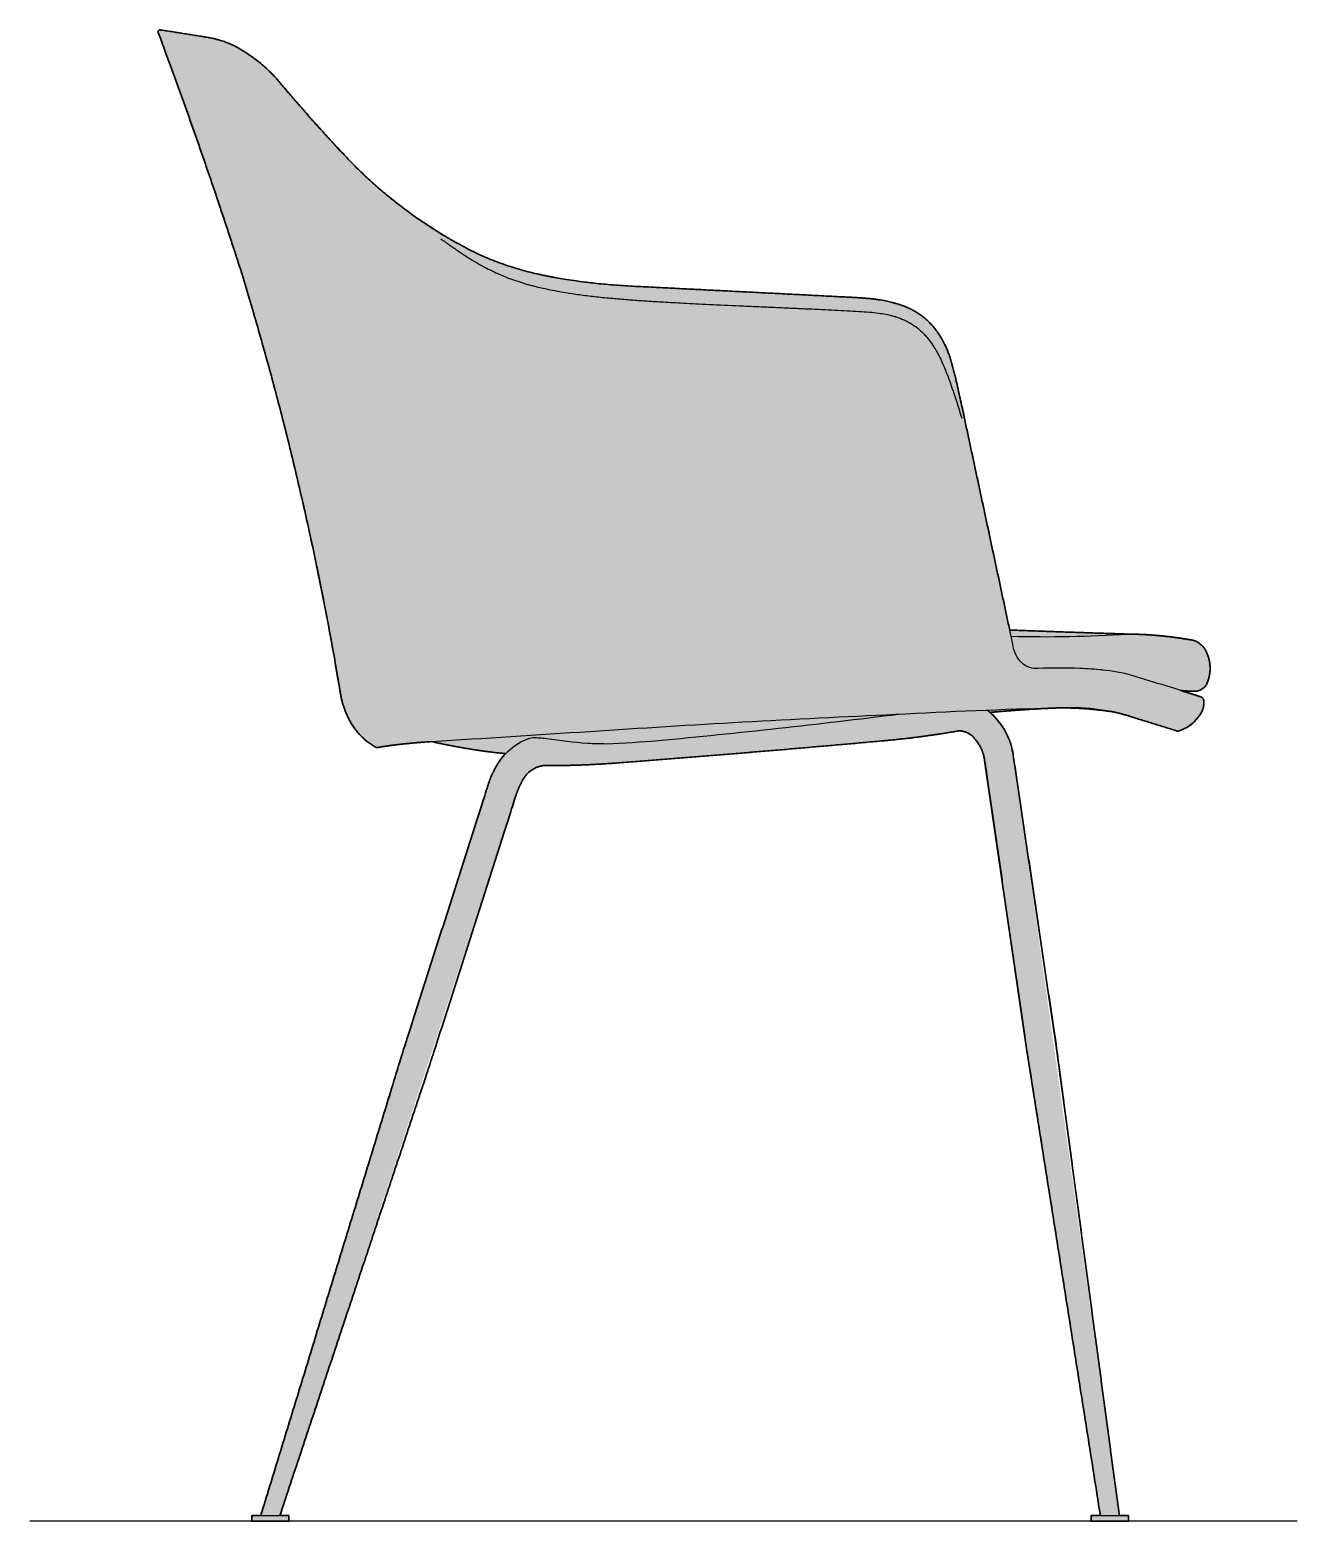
# Model space of a CAD drawing. Header units: millimetres. Extents: x 0 to 1562, y -959 to 803.
# Drawn here: x 880 to 1562, y 0 to 803 of the extents above; entities that cross this region are included whole.
import ezdxf

# ---------------------------------------------------------------- set-up
doc = ezdxf.new("R2010")
doc.units = ezdxf.units.MM
doc.layers.add('Blocks', color=7, linetype='Continuous')
doc.layers.add('Blocks$Fill', color=7, linetype='Continuous', true_color=0xffffff)
for name, color, linetype, lineweight, true_color in [('Blocks$Inner', 7, 'Continuous', 25, 0x007f00), ('Blocks$Outline', 7, 'Continuous', 35, 0xff3f3f), ('Groud', 7, 'Continuous', 25, 0x243775)]:
    doc.layers.add(name, color=color, linetype=linetype, lineweight=lineweight, true_color=true_color)

# ---------------------------------------------------------------- blocks, each defined once
blk = doc.blocks.new('Rely HW34 Dining Chair Side')
at = {"layer": 'Blocks$Fill'}
blk.add_hatch(color=256, dxfattribs=at).paths.add_polyline_path([(124.31, 3), (119.46, 3), (119.46, 0), (139.46, 0), (139.46, 3), (134.61, 3), (262.07, 391.77), (262.43, 392.7), (262.8, 393.62), (263.19, 394.53), (263.6, 395.44), (264.02, 396.34), (264.46, 397.23), (264.92, 398.12), (265.39, 398.99), (265.6, 399.36), (265.82, 399.72), (266.05, 400.07), (266.29, 400.42), (266.55, 400.77), (266.81, 401.11), (267.08, 401.44), (267.37, 401.77), (267.66, 402.09), (267.97, 402.4), (268.29, 402.71), (268.61, 403), (268.94, 403.29), (269.29, 403.57), (269.64, 403.83), (269.99, 404.09), (270.36, 404.34), (270.73, 404.57), (271.11, 404.8), (271.5, 405.01), (271.89, 405.21), (272.28, 405.4), (272.68, 405.58), (273.08, 405.74), (273.49, 405.89), (273.9, 406.03), (274.31, 406.16), (274.72, 406.28), (275.14, 406.38), (275.55, 406.47), (275.96, 406.55), (276.38, 406.62), (286.23, 406.67), (296.08, 406.92), (305.92, 407.37), (315.75, 408.02), (460.25, 420.05), (470.29, 421.06), (480.31, 422.28), (490.3, 423.7), (500.26, 425.33), (500.56, 425.32), (500.86, 425.31), (501.16, 425.29), (501.46, 425.26), (501.76, 425.22), (502.06, 425.17), (502.36, 425.11), (502.66, 425.04), (502.96, 424.97), (503.26, 424.89), (503.55, 424.79), (503.84, 424.69), (504.14, 424.58), (504.42, 424.46), (504.71, 424.34), (504.99, 424.2), (505.27, 424.06), (505.54, 423.91), (505.81, 423.75), (506.07, 423.58), (506.33, 423.41), (506.58, 423.22), (506.82, 423.04), (507.06, 422.84), (507.3, 422.64), (507.52, 422.44), (507.74, 422.23), (507.95, 422.01), (508.16, 421.79), (508.36, 421.56), (508.55, 421.33), (508.73, 421.1), (508.99, 420.79), (509.24, 420.48), (509.49, 420.16), (509.74, 419.84), (509.98, 419.52), (510.21, 419.19), (510.44, 418.85), (510.66, 418.51), (510.88, 418.17), (511.09, 417.82), (511.29, 417.47), (511.49, 417.11), (511.69, 416.75), (511.87, 416.39), (512.05, 416.02), (512.22, 415.65), (512.39, 415.28), (512.55, 414.9), (512.7, 414.52), (512.85, 414.14), (512.99, 413.76), (513.12, 413.37), (513.25, 412.99), (513.36, 412.6), (513.48, 412.21), (513.58, 411.82), (513.68, 411.42), (513.77, 411.03), (513.85, 410.63), (513.92, 410.24), (513.99, 409.84), (514.05, 409.45), (536.78, 253.19), (576.35, 3), (571.46, 3), (571.46, 0), (591.46, 0), (591.46, 3), (586.56, 3), (529.2, 413.89), (529.05, 414.64), (528.89, 415.4), (528.71, 416.15), (528.51, 416.9), (528.29, 417.64), (528.06, 418.39), (527.82, 419.13), (527.55, 419.87), (527.28, 420.6), (526.98, 421.33), (526.67, 422.06), (526.34, 422.78), (526, 423.49), (525.64, 424.19), (525.27, 424.89), (524.88, 425.58), (524.48, 426.27), (524.06, 426.94), (523.63, 427.6), (523.18, 428.26), (522.72, 428.9), (522.25, 429.54), (521.76, 430.16), (521.27, 430.77), (520.76, 431.37), (520.23, 431.96), (519.7, 432.54), (519.16, 433.1), (518.6, 433.65), (518.04, 434.19), (517.46, 434.71), (516.88, 435.23), (534.72, 436.67), (552.58, 437.65), (556.44, 437.68), (560.3, 437.62), (564.17, 437.48), (568.03, 437.25), (571.88, 436.94), (575.73, 436.55), (579.56, 436.08), (583.38, 435.52), (585.94, 434.92), (588.47, 434.26), (590.99, 433.54), (593.48, 432.76), (618, 425.14), (618.41, 425.26), (618.82, 425.38), (619.23, 425.52), (619.64, 425.66), (620.05, 425.81), (620.45, 425.97), (620.85, 426.14), (621.25, 426.32), (621.65, 426.51), (622.04, 426.71), (622.42, 426.92), (622.81, 427.13), (623.19, 427.35), (623.56, 427.58), (623.93, 427.82), (624.3, 428.07), (624.66, 428.33), (625.01, 428.59), (625.36, 428.86), (625.7, 429.14), (626.03, 429.42), (626.36, 429.72), (626.68, 430.01), (627, 430.32), (627.3, 430.63), (627.6, 430.95), (627.9, 431.27), (628.18, 431.6), (628.46, 431.93), (628.73, 432.27), (628.99, 432.61), (629.24, 432.96), (629.4, 433.15), (629.56, 433.35), (629.72, 433.55), (629.87, 433.75), (630.02, 433.96), (630.16, 434.17), (630.3, 434.39), (630.44, 434.61), (630.57, 434.83), (630.69, 435.06), (630.81, 435.29), (630.93, 435.52), (631.04, 435.76), (631.14, 436), (631.24, 436.24), (631.34, 436.48), (631.43, 436.72), (631.51, 436.97), (631.59, 437.22), (631.66, 437.47), (631.73, 437.72), (631.79, 437.97), (631.84, 438.23), (631.89, 438.48), (631.94, 438.73), (631.97, 438.99), (632.01, 439.24), (632.03, 439.5), (632.05, 439.75), (632.07, 440.01), (632.08, 440.26), (632.08, 440.51), (632.09, 440.57), (632.1, 440.63), (632.11, 440.69), (632.11, 440.75), (632.12, 440.81), (632.12, 440.87), (632.13, 440.93), (632.13, 440.99), (632.13, 441.06), (632.12, 441.12), (632.12, 441.18), (632.12, 441.25), (632.11, 441.31), (632.1, 441.37), (632.1, 441.44), (632.08, 441.5), (632.07, 441.56), (632.06, 441.63), (632.05, 441.69), (632.03, 441.76), (632.01, 441.82), (631.99, 441.88), (631.97, 441.95), (631.95, 442.01), (631.92, 442.07), (631.9, 442.13), (631.87, 442.19), (631.84, 442.25), (631.81, 442.31), (631.78, 442.37), (631.75, 442.43), (631.72, 442.49), (631.68, 442.55), (631.64, 442.6), (631.61, 442.66), (631.57, 442.71), (631.53, 442.77), (631.48, 442.82), (631.44, 442.87), (631.4, 442.92), (631.35, 442.97), (631.31, 443.02), (631.26, 443.06), (631.21, 443.11), (631.16, 443.15), (631.11, 443.2), (631.06, 443.24), (631.01, 443.28), (630.96, 443.32), (630.91, 443.35), (630.86, 443.39), (630.8, 443.42), (630.75, 443.46), (630.69, 443.49), (630.64, 443.52), (630.58, 443.55), (630.53, 443.58), (630.47, 443.6), (630.42, 443.63), (630.36, 443.65), (630.31, 443.67), (630.25, 443.7), (630.19, 443.72), (630.14, 443.73), (619.5, 447.09), (621.46, 446.9), (623.42, 446.75), (625.39, 446.65), (627.36, 446.6), (627.61, 446.62), (627.85, 446.64), (628.1, 446.67), (628.34, 446.71), (628.59, 446.76), (628.84, 446.82), (628.96, 446.85), (629.08, 446.88), (629.21, 446.92), (629.33, 446.96), (629.45, 447), (629.57, 447.04), (629.69, 447.09), (629.81, 447.13), (629.93, 447.18), (630.05, 447.24), (630.17, 447.29), (630.29, 447.35), (630.4, 447.41), (630.52, 447.47), (630.64, 447.53), (630.75, 447.6), (630.86, 447.66), (630.97, 447.73), (631.08, 447.8), (631.19, 447.88), (631.3, 447.95), (631.41, 448.03), (631.51, 448.11), (631.61, 448.19), (631.71, 448.27), (631.81, 448.35), (631.91, 448.44), (632.01, 448.53), (632.11, 448.62), (632.2, 448.71), (632.29, 448.8), (632.38, 448.89), (632.47, 448.99), (632.55, 449.09), (632.64, 449.18), (632.72, 449.28), (632.8, 449.38), (632.88, 449.48), (632.95, 449.59), (633.03, 449.69), (633.17, 449.9), (633.31, 450.11), (633.43, 450.33), (633.55, 450.54), (633.66, 450.76), (633.76, 450.99), (633.95, 451.45), (634.13, 451.92), (634.31, 452.39), (634.47, 452.87), (634.61, 453.36), (634.75, 453.85), (634.88, 454.35), (634.99, 454.85), (635.09, 455.35), (635.17, 455.86), (635.25, 456.37), (635.31, 456.89), (635.35, 457.41), (635.39, 457.92), (635.41, 458.44), (635.42, 458.96), (635.41, 459.48), (635.39, 460), (635.35, 460.52), (635.31, 461.04), (635.25, 461.55), (635.17, 462.07), (635.09, 462.58), (634.99, 463.08), (634.88, 463.58), (634.75, 464.08), (634.61, 464.57), (634.47, 465.06), (634.31, 465.54), (634.13, 466.01), (633.95, 466.48), (633.76, 466.94), (633.62, 467.31), (633.48, 467.67), (633.4, 467.85), (633.31, 468.03), (633.23, 468.21), (633.14, 468.38), (633.05, 468.56), (632.95, 468.74), (632.85, 468.91), (632.74, 469.08), (632.64, 469.26), (632.53, 469.43), (632.41, 469.6), (632.3, 469.77), (632.17, 469.93), (632.05, 470.1), (631.92, 470.26), (631.79, 470.42), (631.66, 470.58), (631.52, 470.73), (631.38, 470.89), (631.24, 471.04), (631.09, 471.19), (630.94, 471.33), (630.79, 471.48), (630.64, 471.62), (630.48, 471.76), (630.32, 471.89), (630.16, 472.03), (629.99, 472.15), (629.83, 472.28), (629.66, 472.4), (629.49, 472.52), (629.31, 472.64), (629.14, 472.75), (628.96, 472.87), (628.78, 472.97), (628.6, 473.08), (628.42, 473.17), (628.23, 473.27), (628.05, 473.36), (627.86, 473.45), (627.67, 473.54), (627.48, 473.62), (627.29, 473.7), (627.1, 473.77), (626.91, 473.84), (626.71, 473.91), (626.52, 473.97), (626.33, 474.03), (626.13, 474.09), (625.94, 474.14), (625.74, 474.19), (625.55, 474.24), (625.35, 474.28), (625.16, 474.32), (624.96, 474.35), (624.77, 474.38), (624.38, 474.43), (624, 474.47), (619.91, 475.13), (615.82, 475.71), (611.71, 476.21), (607.59, 476.62), (603.46, 476.95), (599.33, 477.19), (595.19, 477.35), (591.06, 477.42), (527.56, 479.61), (503.02, 594.26), (497.98, 616.83), (496.63, 622.13), (495.88, 624.74), (495.49, 626.01), (495.08, 627.24), (494.66, 628.42), (494.22, 629.55), (493.78, 630.62), (493.34, 631.63), (492.9, 632.57), (492.48, 633.44), (491.7, 634.96), (491, 636.23), (490.35, 637.32), (489.75, 638.27), (489.17, 639.15), (488.58, 640), (487.93, 640.88), (487.23, 641.8), (486.45, 642.75), (485.64, 643.7), (484.79, 644.61), (483.93, 645.5), (483.03, 646.35), (482.1, 647.18), (481.62, 647.58), (481.14, 647.98), (480.65, 648.36), (480.15, 648.74), (479.65, 649.1), (479.14, 649.46), (478.1, 650.15), (477.04, 650.81), (475.95, 651.43), (474.83, 652.02), (473.7, 652.58), (472.55, 653.11), (471.38, 653.61), (470.39, 654), (469.67, 654.27), (468.39, 654.71), (467.48, 655), (466.17, 655.39), (464.26, 655.91), (463.03, 656.21), (461.58, 656.53), (459.89, 656.88), (457.98, 657.22), (455.87, 657.54), (453.57, 657.81), (448.53, 658.26), (316.69, 665.13), (306.44, 666), (297.82, 666.98), (291.43, 667.86), (282.45, 669.34), (275.53, 670.72), (273.09, 671.26), (268.22, 672.45), (263.4, 673.78), (258.62, 675.24), (253.88, 676.85), (249.21, 678.6), (246.9, 679.53), (244.61, 680.5), (242.33, 681.51), (240.08, 682.56), (235.63, 684.8), (231.24, 687.18), (222.6, 692.13), (215.33, 696.68), (208.22, 701.48), (201.27, 706.54), (194.49, 711.83), (187.89, 717.35), (181.5, 723.09), (175.31, 729.04), (169.34, 735.19), (151.79, 754.41), (134.77, 774.1), (133.78, 775.26), (132.77, 776.4), (131.73, 777.51), (130.68, 778.62), (129.6, 779.7), (128.5, 780.76), (127.39, 781.8), (126.25, 782.82), (125.09, 783.82), (123.92, 784.8), (122.73, 785.75), (121.52, 786.68), (120.29, 787.59), (119.05, 788.48), (117.8, 789.34), (116.53, 790.17), (115.4, 790.94), (114.25, 791.68), (113.07, 792.38), (111.88, 793.06), (110.66, 793.7), (109.43, 794.31), (108.17, 794.89), (106.9, 795.43), (105.62, 795.93), (104.32, 796.4), (103.02, 796.83), (101.7, 797.22), (100.37, 797.58), (99.04, 797.9), (97.7, 798.18), (96.36, 798.42), (71.08, 802.41), (70.85, 802.45), (70.61, 802.49), (70.38, 802.52), (70.15, 802.54), (70.13, 802.55), (70.12, 802.55), (70.1, 802.55), (70.09, 802.55), (70.07, 802.55), (70.06, 802.56), (70.04, 802.56), (70.03, 802.56), (70.01, 802.56), (70, 802.56), (69.98, 802.56), (69.97, 802.56), (69.95, 802.56), (69.94, 802.56), (69.92, 802.56), (69.91, 802.55), (69.89, 802.55), (69.87, 802.55), (69.86, 802.55), (69.84, 802.55), (69.83, 802.54), (69.81, 802.54), (69.8, 802.54), (69.78, 802.53), (69.77, 802.53), (69.75, 802.53), (69.73, 802.52), (69.72, 802.52), (69.7, 802.51), (69.69, 802.51), (69.67, 802.5), (69.66, 802.49), (69.64, 802.49), (69.63, 802.48), (69.62, 802.47), (69.6, 802.47), (69.59, 802.46), (69.57, 802.45), (69.56, 802.44), (69.55, 802.44), (69.53, 802.43), (69.52, 802.42), (69.51, 802.41), (69.49, 802.4), (69.48, 802.39), (69.47, 802.38), (69.45, 802.37), (69.44, 802.36), (69.43, 802.35), (69.42, 802.34), (69.41, 802.33), (69.4, 802.32), (69.39, 802.31), (69.37, 802.3), (69.36, 802.29), (69.35, 802.27), (69.34, 802.26), (69.33, 802.25), (69.32, 802.24), (69.32, 802.23), (69.31, 802.22), (69.3, 802.2), (69.29, 802.19), (69.28, 802.18), (69.27, 802.16), (69.25, 802.13), (69.24, 802.11), (69.23, 802.09), (69.21, 802.06), (69.2, 802.04), (69.19, 802.02), (69.18, 801.99), (69.17, 801.96), (69.16, 801.94), (69.15, 801.91), (69.15, 801.89), (69.14, 801.86), (69.13, 801.83), (69.12, 801.81), (69.12, 801.78), (69.11, 801.75), (69.11, 801.73), (69.11, 801.7), (69.1, 801.67), (69.1, 801.64), (69.1, 801.62), (69.1, 801.59), (69.1, 801.56), (69.1, 801.54), (69.1, 801.51), (69.1, 801.48), (69.11, 801.46), (69.11, 801.43), (69.11, 801.4), (69.12, 801.38), (69.12, 801.35), (69.13, 801.31), (69.13, 801.28), (69.13, 801.24), (69.14, 801.2), (69.14, 801.16), (69.15, 801.13), (69.16, 801.09), (69.16, 801.05), (69.17, 801.02), (69.18, 800.98), (69.19, 800.95), (69.2, 800.91), (69.22, 800.87), (69.23, 800.84), (69.24, 800.81), (69.26, 800.77), (92.04, 737.6), (113.35, 673.91), (129.59, 617.83), (143.96, 561.2), (156.45, 504.12), (167.03, 446.7), (167.19, 445.63), (167.37, 444.57), (167.58, 443.51), (167.82, 442.45), (168.08, 441.39), (168.36, 440.34), (168.67, 439.3), (169, 438.27), (169.36, 437.24), (169.74, 436.22), (170.14, 435.21), (170.56, 434.21), (171.01, 433.23), (171.48, 432.25), (171.97, 431.29), (172.48, 430.34), (172.79, 429.79), (173.1, 429.25), (173.43, 428.72), (173.77, 428.19), (174.12, 427.66), (174.47, 427.14), (174.84, 426.63), (175.22, 426.12), (175.6, 425.61), (176, 425.12), (176.41, 424.63), (176.82, 424.15), (177.24, 423.67), (177.68, 423.2), (178.12, 422.74), (178.57, 422.29), (179.02, 421.85), (179.49, 421.41), (179.96, 420.99), (180.44, 420.57), (180.93, 420.16), (181.42, 419.76), (181.92, 419.37), (182.43, 418.99), (182.94, 418.62), (183.46, 418.26), (183.98, 417.91), (184.51, 417.56), (185.05, 417.23), (185.59, 416.91), (186.13, 416.6), (186.68, 416.3), (194.09, 417.42), (201.53, 418.33), (209, 419.03), (216.48, 419.52), (226.32, 417.45), (236.22, 415.68), (246.17, 414.21), (256.16, 413.04), (255.68, 412.52), (255.21, 412), (254.74, 411.47), (254.29, 410.93), (253.85, 410.37), (253.42, 409.81), (253, 409.24), (252.6, 408.66), (252.21, 408.08), (251.83, 407.48), (251.46, 406.88), (251.11, 406.27), (250.76, 405.66), (250.44, 405.04), (250.12, 404.41), (249.82, 403.78), (249.41, 402.98), (249.01, 402.17), (248.64, 401.35), (248.28, 400.53), (247.93, 399.69), (247.61, 398.85), (247.31, 398), (247.03, 397.14), (200.82, 252.57)], flags=0)
at = {"layer": 'Blocks$Inner'}
for p, q in [((529.18, 472.03), (503.02, 594.26)), ((593.48, 432.76), (618, 425.14))]:
    blk.add_line(p, q, dxfattribs=at)
for points in [[(576.35, 3), (536.78, 253.19), (514.05, 409.45)], [(586.56, 3), (552.62, 255.61), (529.2, 413.89)], [(124.31, 3), (200.82, 252.57), (247.03, 397.14)], [(262.07, 391.77), (215.96, 247.62), (134.61, 3)]]:
    blk.add_lwpolyline(points, dxfattribs=at)
for points in [[(139.46, 3), (139.46, 0), (119.46, 0), (119.46, 3)], [(591.46, 3), (591.46, 0), (571.46, 0), (571.46, 3)]]:
    blk.add_lwpolyline(points, close=True, dxfattribs=at)
for centre, radius, start, end in [((70.19, 801.58), 1.09, 146.59867, 192.0652), ((70.68, 801.41), 1.56, 182.03062, 204.08234), ((69.98, 801.72), 0.843, 78.78892, 146.59867), ((69.54, 795.17), 7.4, 78.0486, 85.30941), ((-131.28, -564.09), 1381.39, 80.51499, 81.57663), ((88.23, 749.79), 49.31, 54.98697, 80.51499), ((72.26, 721.53), 81.68, 40.06743, 57.18491), ((854.74, 9074.58), 8601.2, 267.820013, 268.243232), ((547.49, 1149.2), 673.18, 268.36016, 273.71112), ((554.01, 191.28), 267.87, 87.60108, 92.39892), ((555.3, 222.09), 237.03, 84.64007, 87.60108), ((569.11, 369.31), 89.16, 74.20348, 84.64007), ((-167.19, -2067.3), 2634.58, 72.3839, 73.22058), ((213.96, 453.24), 47.39, 187.9397, 208.91124), ((629.27, 441.01), 2.85, 349.85669, 72.3839), ((-48.28, 4530.93), 4128.94, 275.37181, 277.17808), ((492.73, 407.05), 37.11, 10.61975, 52.62274), ((581.76, -255.31), 693.58, 92.4114, 95.36754), ((555.65, 258.21), 179.47, 81.11009, 90.97939), ((620.46, 440.57), 11.62, 319.05359, 359.7129), ((203.39, 447.4), 35.31, 208.90733, 241.75049), ((612.71, 444.74), 20.3, 285.1024, 324.5147), ((289.67, 742.67), 331.33, 257.2384, 264.19651), ((315.08, 642.77), 224.54, 260.56825, 266.19923), ((311.49, 630.46), 212.03, 266.9462, 269.67405), ((284.01, 1084.45), 666.54, 272.25935, 274.66916), ((500.2, 414.62), 10.71, 37.20177, 89.66813), ((491.44, 406.16), 22.85, 8.27696, 40.83371), ((278.6, 391.69), 15.09, 98.48334, 151.08174), ((312.39, 373.03), 53.69, 151.08174, 159.57451)]:
    blk.add_arc(centre, radius, start, end, dxfattribs=at)
at = {"layer": 'Blocks$Inner', "extrusion": (0, 0, -1)}
for centre, radius, start, end in [((2638.75, -211.41), 2890.99, 159.50557, 162.16746), ((-871.04, 1393.38), 962.08, 316.83249, 319.93257), ((-351.69, 906.24), 250.02, 301.08727, 316.83249), ((1567.22, 156.91), 1758.29, 162.90014, 170.5136), ((-589.54, 275.37), 202.06, 90.43153, 99.81943), ((-623.1, 463.21), 11.29, 94.55842, 160.70855), ((-546.52, 474.07), 17.46, 314.2595, 353.31329), ((-615.39, 458.96), 20.03, 156.52792, 203.47208), ((-541.79, 470.53), 11.66, 265.03582, 309.71973), ((-627.07, 453.89), 7.29, 203.47208, 267.684), ((-628.4, 527.74), 81.15, 270.729, 276.29665), ((-781.64, -6654.76), 7096.04, 86.119646, 87.451535), ((-624.47, -2456.75), 2895.35, 86.86492, 88.58114), ((-560.64, 332.73), 105.28, 85.7125, 108.17275), ((-230.5, 150.54), 269.35, 80.637, 87.01639), ((-1096.59, -12526.17), 12975.58, 86.110749, 86.486649), ((-277.89, 393.81), 28.9, 48.45611, 75.81916), ((-223.09, -271.95), 695.42, 93.93517, 94.55233), ((444.17, 10412.03), 10032.83, 264.82802, 265.656097), ((-415.86, 910.42), 492.37, 260.12974, 264.82802), ((-280.55, 389.53), 33.87, 24.88952, 49.89804), ((-285.51, 384.84), 40.41, 17.72402, 27.95249), ((-278.73, 895.38), 488.77, 265.6561, 270.27512)]:
    blk.add_arc(centre, radius, start, end, dxfattribs=at)
at = {"layer": 'Blocks$Inner'}
for points, knots in [([(503.02, 594.26), (502.31, 597.62), (501.22, 602.61), (499.75, 609.3), (498.81, 613.43), (497.99, 616.82), (497.11, 620.35), (496.16, 623.92), (495.09, 627.27), (493.94, 630.37), (492.42, 633.65), (490.95, 636.35), (489.74, 638.33), (488.61, 639.98), (487.28, 641.77), (485.65, 643.72), (483.95, 645.51), (482.12, 647.21), (480.17, 648.76), (478.12, 650.18), (475.96, 651.45), (474.09, 652.41), (472.57, 653.11), (471.35, 653.63), (470.34, 654.02), (469.43, 654.36), (468.54, 654.67), (466.89, 655.2), (464.39, 655.89), (461.74, 656.52), (458.72, 657.12), (455.9, 657.55), (453.6, 657.82), (451.14, 658.05), (448.55, 658.27), (445.86, 658.46), (443.09, 658.63), (440.26, 658.77), (436.43, 658.97), (431.6, 659.21), (425.89, 659.51), (420.54, 659.78), (415.44, 660.04), (408.55, 660.38), (399.97, 660.82), (389.67, 661.35), (379.38, 661.87), (369.09, 662.39), (358.81, 662.9), (350.27, 663.35), (343.44, 663.7), (338.36, 663.95), (333.13, 664.21), (325.83, 664.57), (316.58, 665.09), (306.16, 665.97), (297.4, 667.01), (291.17, 667.89), (286.52, 668.62), (283.16, 669.2), (280.35, 669.73), (278.01, 670.19), (275.52, 670.71), (272.28, 671.44), (268.22, 672.43), (263.39, 673.76), (257.02, 675.71), (250.73, 677.95), (244.6, 680.47), (238.55, 683.23), (232.68, 686.34), (226.91, 689.63), (224.02, 691.29), (222.6, 692.13)], [1298.116913, 1298.116913, 1298.116913, 1298.116913, 1298.152627, 1298.170484, 1298.188341, 1298.19727, 1298.206199, 1298.224056, 1298.232984, 1298.241913, 1298.25977, 1298.277627, 1298.295484, 1298.313341, 1298.331199, 1298.349056, 1298.366913, 1298.38477, 1298.402627, 1298.420484, 1298.438341, 1298.456199, 1298.465127, 1298.474056, 1298.482984, 1298.491913, 1298.50977, 1298.527627, 1298.536556, 1298.545484, 1298.554413, 1298.558877, 1298.563341, 1298.567806, 1298.57227, 1298.576734, 1298.581199, 1298.585663, 1298.590127, 1298.599056, 1298.607984, 1298.616913, 1298.625841, 1298.63477, 1298.652627, 1298.670484, 1298.688341, 1298.706199, 1298.724056, 1298.741913, 1298.750841, 1298.75977, 1298.768699, 1298.777627, 1298.795484, 1298.813341, 1298.831199, 1298.849056, 1298.866913, 1298.88477, 1298.893699, 1298.902627, 1298.911556, 1298.920484, 1298.938341, 1298.956199, 1298.974056, 1299.00977, 1299.027627, 1299.045484, 1299.081199, 1299.099056, 1299.116913, 1299.116913, 1299.116913, 1299.116913]), ([(221.24, 690.2), (222.26, 689.44), (223.79, 688.34), (225.55, 687.08), (227.19, 685.93), (228.76, 684.85), (230.39, 683.73), (232.74, 682.16), (237.13, 679.29), (243.79, 675.34), (250.55, 672.02), (256.16, 669.61), (260.48, 667.97), (264.09, 666.77), (266.94, 665.92), (269.08, 665.32), (271.07, 664.79), (273.47, 664.19), (276.29, 663.54), (280.07, 662.73), (285.07, 661.77), (291.87, 660.64), (299.78, 659.56), (306.88, 658.77), (312.59, 658.21), (316.85, 657.84), (320.88, 657.51), (325.99, 657.12), (332.28, 656.68), (339.37, 656.24), (346.09, 655.86), (351.76, 655.56), (358.35, 655.23), (368.27, 654.74), (379.3, 654.22), (390.54, 653.71), (398.85, 653.35), (405.46, 653.06), (410.47, 652.84), (414.01, 652.69), (417.47, 652.53), (422.2, 652.31), (428.12, 652.03), (435.11, 651.68), (443.97, 651.22), (451.86, 650.8), (458.18, 650.05), (461.95, 649.34), (464.44, 648.7), (465.79, 648.29), (466.52, 648.06), (466.18, 648.17), (465.68, 648.33), (465.93, 648.25), (467.29, 647.8), (468.32, 647.43), (469.45, 646.98), (471.01, 646.31), (473.02, 645.33), (475.94, 643.62), (478.35, 641.79), (480.63, 639.68), (482.34, 637.88), (483.86, 636.05), (485.22, 634.23), (486.68, 632.08), (488.36, 629.3), (490.38, 625.45), (492.44, 620.77), (494.37, 615.76), (495.8, 611.77), (496.82, 608.8), (497.83, 605.82), (499.51, 600.67), (500.9, 596.32), (501.79, 593.57)], [0, 0, 0, 0, 0.008929, 0.017857, 0.026786, 0.035714, 0.044643, 0.053571, 0.071429, 0.107143, 0.142857, 0.160714, 0.178571, 0.196429, 0.205357, 0.214286, 0.223214, 0.232143, 0.25, 0.267857, 0.285714, 0.303571, 0.321429, 0.339286, 0.348214, 0.357143, 0.366071, 0.375, 0.392857, 0.410714, 0.419643, 0.428571, 0.4375, 0.446429, 0.464286, 0.473214, 0.482143, 0.491071, 0.495536, 0.5, 0.504464, 0.508929, 0.517857, 0.526786, 0.535714, 0.553571, 0.5625, 0.571429, 0.580357, 0.589286, 0.598214, 0.616071, 0.625, 0.642857, 0.651786, 0.660714, 0.669643, 0.678571, 0.696429, 0.714286, 0.75, 0.767857, 0.785714, 0.803571, 0.821429, 0.839286, 0.857143, 0.875, 0.892857, 0.910714, 0.928571, 0.9375, 0.946429, 0.964286, 1, 1, 1, 1])]:
    blk.add_open_spline(points, degree=3, knots=knots, dxfattribs=at)
at = {"layer": 'Blocks$Outline'}
for points in [[(124.31, 3), (119.46, 3), (119.46, 0), (139.46, 0), (139.46, 3)], [(139.46, 3), (134.61, 3)], [(576.35, 3), (571.46, 3), (571.46, 0), (591.46, 0), (591.46, 3)], [(591.46, 3), (586.56, 3)]]:
    blk.add_lwpolyline(points, dxfattribs=at)
for points, weights, knots in [([(222.6, 692.13), (192.99, 709.98), (169.34, 735.19), (151.53, 754.18), (134.77, 774.1), (126.86, 783.51), (116.53, 790.17), (107.38, 796.58), (96.36, 798.42), (83.74, 800.53), (71.08, 802.41), (70.62, 802.5), (70.15, 802.54), (69.59, 802.65), (69.28, 802.18), (69.03, 801.8), (69.12, 801.35), (69.14, 801.05), (69.26, 800.77), (92.78, 737.85), (113.35, 673.91), (147.75, 562.09), (167.03, 446.7), (168.24, 438.01), (172.48, 430.34), (177.51, 421.23), (186.68, 416.3), (201.49, 418.74), (216.48, 419.52)], [1, 0.990575060284, 1, 0.999634081347, 1, 0.988863813511, 1, 0.975288324005, 1, 0.999957084451, 1, 0.997993267526, 1, 0.829964793484, 1, 0.922313881903, 1, 0.981540956901, 1, 0.999730208985, 1, 0.997793680429, 1, 0.983300144567, 1, 0.959207558661, 1, 0.99845078823, 1], [-1297.116913, -1297.116913, -1297.116913, -1228.409755, -1228.409755, -1176.354813, -1176.354813, -1151.95187, -1151.95187, -1129.982603, -1129.982603, -1104.386642, -1104.386642, -1103.448648, -1103.448648, -1102.451077, -1102.451077, -1101.584624, -1101.584624, -1100.986062, -1100.986062, -966.674144, -966.674144, -733.032866, -733.032866, -715.688215, -715.688215, -695.447554, -695.447554, -665.458118, -665.458118, -665.458118]), ([(619.5, 447.09), (623.42, 446.66), (627.36, 446.6), (631.94, 446.79), (633.76, 450.99), (637.22, 458.96), (633.76, 466.94), (631.33, 473.88), (624, 474.47), (607.65, 477.3), (591.06, 477.42)], [1, 0.998819890893, 1, 0.847066665153, 1, 0.917254269687, 1, 0.837956318197, 1, 0.996646033101, 1], [-141.4843, -141.4843, -141.4843, -133.59899, -133.59899, -125.426888, -125.426888, -109.016225, -109.016225, -95.97694, -95.97694, -62.869832, -62.869832, -62.869832]), ([(583.38, 435.52), (588.5, 434.39), (593.48, 432.76), (605.74, 428.95), (618, 425.14), (625.02, 427.04), (629.24, 432.96), (632.06, 436.21), (632.08, 440.51), (632.52, 442.98), (630.14, 443.73), (624.82, 445.42), (619.5, 447.09)], [0.992737242173, 0.995129905085, 1, 1, 1, 0.941434363069, 1, 0.937709234333, 1, 0.751683195315, 1, 0.999992270776, 0.999989024094], [-297.876902, -297.876902, -297.876902, -287.379948, -287.379948, -261.705083, -261.705083, -247.73976, -247.73976, -239.494582, -239.494582, -235.385112, -235.385112, -224.229212, -224.229212, -224.229212]), ([(516.88, 435.23), (534.7, 436.9), (552.58, 437.65), (568.07, 437.92), (583.38, 435.52)], [1, 0.99966727064, 1, 0.99629345399, 1], [-66.699008, -66.699008, -66.699008, -30.91413, -30.91413, 0, 0, 0]), ([(586.56, 3), (569.59, 129.31), (552.62, 255.61), (540.91, 334.75), (529.2, 413.89), (526.8, 426.73), (516.88, 435.23)], [1, 1, 1, 1, 1, 0.938765620862, 0.9904233342], [0, 0, 0, 254.882729, 254.882729, 414.882729, 414.882729, 439.960182, 439.960182, 439.960182]), ([(134.61, 3), (175.28, 125.31), (215.96, 247.62), (239.02, 319.7), (262.07, 391.77), (263.47, 395.5), (265.39, 398.99), (269, 405.52), (276.38, 406.62), (296.09, 406.53), (315.75, 408.02), (388.04, 413.51), (460.25, 420.05), (480.36, 421.87), (500.26, 425.33), (505.54, 425.3), (508.73, 421.1), (513.09, 416.05), (514.05, 409.45), (525.42, 331.32), (536.78, 253.19), (556.57, 128.1), (576.35, 3)], [1, 1, 1, 1, 1, 0.997254860607, 1, 0.896492587575, 1, 0.999187719275, 1, 0.999973890141, 1, 0.999159608293, 1, 0.897002549299, 1, 0.959911142686, 1, 1, 1, 1, 1], [-1089.720375, -1089.720375, -1089.720375, -831.924226, -831.924226, -680.583355, -680.583355, -672.624952, -672.624952, -658.768959, -658.768959, -619.36597, -619.36597, -474.364708, -474.364708, -433.989904, -433.989904, -424.183655, -424.183655, -411.199883, -411.199883, -253.300227, -253.300227, 0, 0, 0]), ([(256.16, 413.04), (252.22, 408.94), (249.82, 403.78), (248.13, 400.59), (247.03, 397.14), (223.92, 324.86), (200.82, 252.57), (162.57, 127.79), (124.31, 3)], [0.991385228541, 0.981935991797, 1, 0.996018945066, 1, 1, 1, 1, 1], [-431.284196, -431.284196, -431.284196, -420.025478, -420.025478, -412.812277, -412.812277, -261.035577, -261.035577, 0, 0, 0])]:
    blk.add_rational_spline(points, weights, degree=2, knots=knots, dxfattribs=at)
blk.add_open_spline([(503.02, 594.26), (502.31, 597.62), (501.22, 602.61), (499.75, 609.3), (498.81, 613.43), (497.99, 616.82), (497.11, 620.35), (496.16, 623.92), (495.09, 627.27), (493.94, 630.37), (492.42, 633.65), (490.95, 636.35), (489.74, 638.33), (488.61, 639.98), (487.28, 641.77), (485.65, 643.72), (483.95, 645.51), (482.12, 647.21), (480.17, 648.76), (478.12, 650.18), (475.96, 651.45), (474.09, 652.41), (472.57, 653.11), (471.35, 653.63), (470.34, 654.02), (469.43, 654.36), (468.54, 654.67), (466.89, 655.2), (464.39, 655.89), (461.74, 656.52), (458.72, 657.12), (455.9, 657.55), (453.6, 657.82), (451.14, 658.05), (448.55, 658.27), (445.86, 658.46), (443.09, 658.63), (440.26, 658.77), (436.43, 658.97), (431.6, 659.21), (425.89, 659.51), (420.54, 659.78), (415.44, 660.04), (408.55, 660.38), (399.97, 660.82), (389.67, 661.35), (379.38, 661.87), (369.09, 662.39), (358.81, 662.9), (350.27, 663.35), (343.44, 663.7), (338.36, 663.95), (333.13, 664.21), (325.83, 664.57), (316.58, 665.09), (306.16, 665.97), (297.4, 667.01), (291.17, 667.89), (286.52, 668.62), (283.16, 669.2), (280.35, 669.73), (278.01, 670.19), (275.52, 670.71), (272.28, 671.44), (268.22, 672.43), (263.39, 673.76), (257.02, 675.71), (250.73, 677.95), (244.6, 680.47), (238.55, 683.23), (232.68, 686.34), (226.91, 689.63), (224.02, 691.29), (222.6, 692.13)], degree=3, knots=[0, 0, 0, 0, 0.035714, 0.053571, 0.071429, 0.080357, 0.089286, 0.107143, 0.116071, 0.125, 0.142857, 0.160714, 0.178571, 0.196429, 0.214286, 0.232143, 0.25, 0.267857, 0.285714, 0.303571, 0.321429, 0.339286, 0.348214, 0.357143, 0.366071, 0.375, 0.392857, 0.410714, 0.419643, 0.428571, 0.4375, 0.441964, 0.446429, 0.450893, 0.455357, 0.459821, 0.464286, 0.46875, 0.473214, 0.482143, 0.491071, 0.5, 0.508929, 0.517857, 0.535714, 0.553571, 0.571429, 0.589286, 0.607143, 0.625, 0.633929, 0.642857, 0.651786, 0.660714, 0.678571, 0.696429, 0.714286, 0.732143, 0.75, 0.767857, 0.776786, 0.785714, 0.794643, 0.803571, 0.821429, 0.839286, 0.857143, 0.892857, 0.910714, 0.928571, 0.964286, 0.982143, 1, 1, 1, 1], dxfattribs=at)
blk.add_open_spline([(527.56, 479.61), (515.29, 536.93), (503.02, 594.26)], degree=2, dxfattribs=at)
for points, weights in [([(591.06, 477.42), (559.31, 478.4), (527.56, 479.61)], [1, 0.999993179832, 1]), ([(216.48, 419.52), (236.12, 415.07), (256.16, 413.04)], [1, 0.998157047993, 1])]:
    blk.add_rational_spline(points, weights, degree=2, dxfattribs=at)

msp = doc.modelspace()

# ---------------------------------------------------------------- linework, layer by layer
at = {"layer": 'Groud'}
msp.add_lwpolyline([(1561.97, 0), (879.67, 0)], dxfattribs=at)

# ---------------------------------------------------------------- block references
at = {"layer": 'Blocks'}
msp.add_blockref('Rely HW34 Dining Chair Side', (879.67, 0), dxfattribs=at)

doc.saveas('drawing.dxf')
